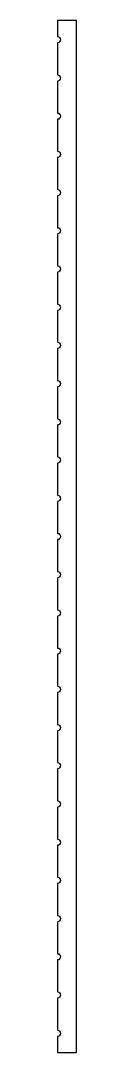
# Model space of a CAD drawing. Header units: inches. Extents: x 0 to 0.5, y -25.6 to 1.4.
import ezdxf

# ---------------------------------------------------------------- set-up
doc = ezdxf.new("R2010")
doc.units = ezdxf.units.IN
doc.header["$MEASUREMENT"] = 0

msp = doc.modelspace()

# ---------------------------------------------------------------- linework, layer by layer
msp.add_lwpolyline([(0, -25.581), (0.497, -25.581), (0.497, 1.419), (0, 1.419), (0, 1, -0.963843), (0, 0.837), (0, 0, -0.963843), (0, -0.163), (0, -1, -0.963843), (0, -1.163), (0, -2, -0.963843), (0, -2.163), (0, -3, -0.963843), (0, -3.163), (0, -4, -0.963843), (0, -4.163), (0, -5, -0.963843), (0, -5.163), (0, -6, -0.963843), (0, -6.163), (0, -7, -0.963843), (0, -7.163), (0, -8, -0.963843), (0, -8.163), (0, -9, -0.963843), (0, -9.163), (0, -10, -0.963843), (0, -10.163), (0, -11, -0.963843), (0, -11.163), (0, -12, -0.963843), (0, -12.163), (0, -13, -0.963843), (0, -13.163), (0, -14, -0.963843), (0, -14.163), (0, -15, -0.963843), (0, -15.163), (0, -16, -0.963843), (0, -16.163), (0, -17, -0.963843), (0, -17.163), (0, -18, -0.963843), (0, -18.163), (0, -19, -0.963843), (0, -19.163), (0, -20, -0.963843), (0, -20.163), (0, -21, -0.963843), (0, -21.163), (0, -22, -0.963843), (0, -22.163), (0, -23, -0.963843), (0, -23.163), (0, -24, -0.963843), (0, -24.163), (0, -25, -0.963843), (0, -25.163)], format="xyb", close=True)

doc.saveas('drawing.dxf')
